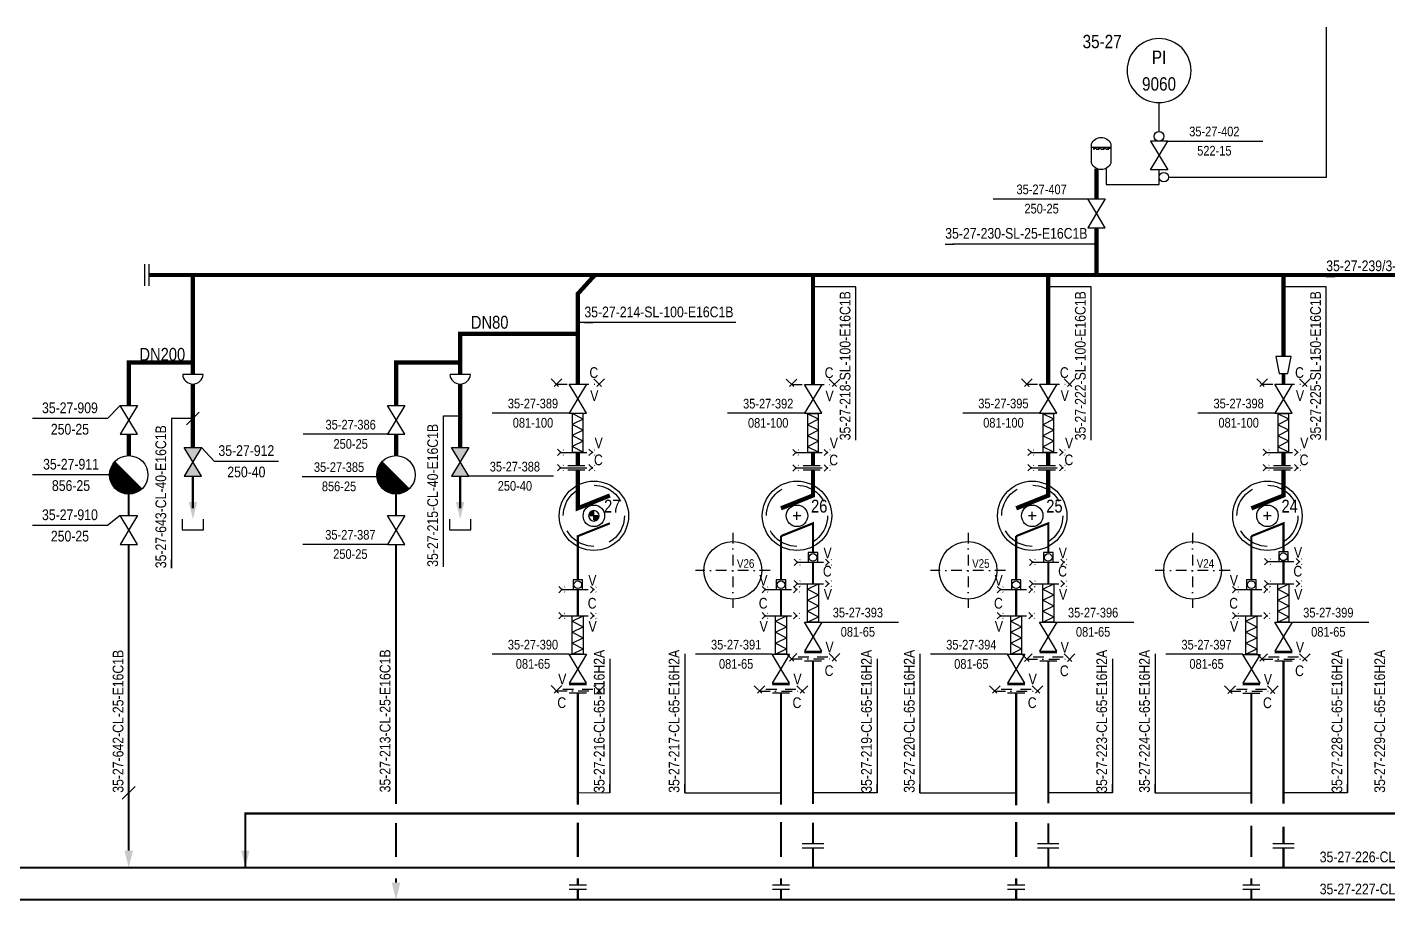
# Model space of a CAD drawing. Header units: millimetres. Extents: x -415 to 12957, y -5 to 599.
# Drawn here: x 6547.9 to 6866, y 239.7 to 444 of the extents above; entities that cross this region are included whole.
import ezdxf
from ezdxf.enums import TextEntityAlignment as Align

# ---------------------------------------------------------------- set-up
doc = ezdxf.new("R2010")
doc.units = ezdxf.units.MM
doc.header["$LTSCALE"] = 10
doc.header["$MEASUREMENT"] = 0
for name, pattern in [('CENTER', [2, 1.25, -0.25, 0.25, -0.25]), ('DASHDOT2', [0.5, 0.25, -0.125, 0, -0.125]), ('DASHED', [0.75, 0.5, -0.25]), ('DASHEDX2', [1.5, 1, -0.5])]:
    doc.linetypes.add(name, pattern=pattern)
doc.layers.get('0').update_dxf_attribs({"linetype": 'CONTINUOUS'})
for name, color, linetype in [('KAYTOT', 7, 'CONTINUOUS'), ('KUIVATUSSYLINTERIN_N', 7, 'CONTINUOUS'), ('KUIVATUSSYLINTERIT', 31, 'CONTINUOUS'), ('KURISTINLEVYT', 7, 'CONTINUOUS'), ('METALLILETKUT', 7, 'CONTINUOUS'), ('NAKOLASIT', 7, 'CONTINUOUS'), ('P-COND', 4, 'CONTINUOUS'), ('P-DELIVERY_LIMIT', 1, 'DASHDOT2'), ('P-EQUIPMENTS', 7, 'CONTINUOUS'), ('P-FITTINGS', 7, 'CONTINUOUS'), ('P-INSTRPOS_TEXTS', 7, 'CONTINUOUS'), ('P-INSTRU', 7, 'CONTINUOUS'), ('P-LINEPOS', 7, 'CONTINUOUS'), ('P-MASS1', 6, 'CONTINUOUS'), ('P-OTHER', 7, 'CONTINUOUS'), ('P-STEAM1', 6, 'CONTINUOUS'), ('P-SYMB', 7, 'CONTINUOUS'), ('P-TEXT', 7, 'CONTINUOUS'), ('P-VALVEPOS', 7, 'CONTINUOUS'), ('P-VENTS', 7, 'CONTINUOUS'), ('VAC-TELA_NUMEROT', 7, 'CONTINUOUS'), ('VAC-TELAT', 31, 'CONTINUOUS'), ('VEDENEROTTIMET', 7, 'CONTINUOUS')]:
    doc.layers.add(name, color=color, linetype=linetype)
doc.styles.add('ARIAL', font='ARIALN.TTF')
doc.styles.add('ARIALN', font='ARIALN.TTF')
doc.styles.add('ROMANS', font='ARIALN.TTF')

# ---------------------------------------------------------------- blocks, each defined once
blk = doc.blocks.new('PI314')
for p, q in [((0, 2.5), (0, -2.5)), ((1, 2.5), (1, -2.5))]:
    blk.add_line(p, q)
blk = doc.blocks.new('LPoist')
at = {"const_width": 3.75}
blk.add_lwpolyline([(1.33, 2.42, -1), (-1.33, 5.08, -5.843182)], format="xyb", dxfattribs=at)
blk.add_circle((0, 3.75), 3.75)
blk = doc.blocks.new('PPI_1100A')
at = {"color": 0, "linetype": 'ByBlock'}
blk.add_line((0, 0), (2, 0), dxfattribs=at)
blk = doc.blocks.new('PPI_0900A')
at = {"color": 0, "linetype": 'ByBlock'}
blk.add_line((-2.5, 0), (2.5, 0), dxfattribs=at)
blk = doc.blocks.new('P7A1100')
at = {"color": 0, "linetype": 'ByBlock'}
for points in [[(-3, -1.8), (-3, 1.8), (0, 0)], [(3, -1.8), (3, 1.8), (0, 0)]]:
    blk.add_lwpolyline(points, close=True, dxfattribs=at)
blk = doc.blocks.new('LAI2587')
for p, q in [((0, 0), (2.5, 0)), ((0, -8.75), (0, 0)), ((2.5, 0), (2.5, -8.75)), ((2.5, -8.75), (0, -8.75))]:
    blk.add_line(p, q)
blk = doc.blocks.new('FLEXIBLE-JOINT')
for p, q in [((1.25, 8.75), (-1.25, 7.5)), ((1.25, 6.25), (-1.25, 7.5)), ((1.25, 6.25), (-1.25, 5)), ((1.25, 3.75), (-1.25, 5)), ((1.25, 3.75), (-1.25, 2.5)), ((1.25, 1.25), (-1.25, 2.5)), ((1.25, 1.25), (-1.25, 0))]:
    blk.add_line(p, q)
at = {"rotation": 180}
blk.add_blockref('LAI2587', (1.25, 0), dxfattribs=at)
blk = doc.blocks.new('DRIVE-SHAFT')
at = {"layer": 'KAYTOT', "color": 7, "const_width": 2.5}
for points in [[(0, -1.25, -0.414214), (-1.25, 0, -1)], [(0, 1.25, -0.414214), (1.25, 0, -1)]]:
    blk.add_lwpolyline(points, format="xyb", dxfattribs=at)
at = {"layer": 'KAYTOT', "color": 7}
blk.add_circle((0, 0), 2.5, dxfattribs=at)
blk = doc.blocks.new('A$7C4F7')
at = {"layer": 'KAYTOT', "linetype": 'Continuous'}
blk.add_blockref('DRIVE-SHAFT', (1.77, 1.77), dxfattribs=at)
blk = doc.blocks.new('PRO66DD')
h = blk.add_hatch(color=0)
h.paths.add_polyline_path([(-3, 1.8), (-3, -1.8), (0, 0)])
h.paths.add_polyline_path([(3, -1.8), (3, 1.8), (0, 0)])
at = {"layer": 'P-VENTS', "color": 0, "linetype": 'Continuous'}
for points in [[(-3, -1.8), (-3, 1.8), (0, 0)], [(3, -1.8), (3, 1.8), (0, 0)]]:
    blk.add_lwpolyline(points, close=True, dxfattribs=at)
blk = doc.blocks.new('PPI_0103B')
at = {"color": 0, "linetype": 'ByBlock'}
blk.add_circle((0, 0), 1.25, dxfattribs=at)
blk = doc.blocks.new('PPI_1200A')
at = {"color": 0, "linetype": 'ByBlock'}
blk.add_circle((0, 0), 6, dxfattribs=at)
blk = doc.blocks.new('P7A0127')
at = {"color": 0, "linetype": 'ByBlock'}
for p, q in [((-7.5, 20), (-7.5, 17.5)), ((7.5, 17.5), (-7.5, 17.5)), ((-7.5, 17.5), (-7.5, 5)), ((7.5, 17.5), (7.5, 20)), ((7.5, 5), (7.5, 17.5))]:
    blk.add_line(p, q, dxfattribs=at)
at = {"color": 0, "linetype": 'DASHEDX2', "ltscale": 0.25}
for points in [[(-7.5, 16.5), (7.5, 16.5)], [(-6, 15.5), (6, 15.5)]]:
    blk.add_lwpolyline(points, dxfattribs=at)
at = {"color": 0, "linetype": 'ByBlock'}
for centre, start, end in [((0, 16.9), 22.4569, 157.5431), ((0, 8.1), 202.4569, 337.5431)]:
    blk.add_arc(centre, 8.12, start, end, dxfattribs=at)
blk = doc.blocks.new('P7A1215')
at = {"color": 0, "linetype": 'ByBlock'}
for p, q in [((0, 2), (0, -2)), ((1, 2), (1, -2))]:
    blk.add_line(p, q, dxfattribs=at)
blk = doc.blocks.new('P7A1305')
at = {"color": 0, "linetype": 'ByBlock'}
blk.add_solid([(-4, -1), (-4, 1), (0, 0)], dxfattribs=at)
blk = doc.blocks.new('p7a1370')
at = {"color": 0, "linetype": 'ByBlock'}
for p, q in [((1.25, 1.25), (-1.25, -1.25)), ((-1.25, 1.25), (1.25, -1.25))]:
    blk.add_line(p, q, dxfattribs=at)
blk = doc.blocks.new('A$A7D25')
at = {"layer": 'P-DELIVERY_LIMIT'}
blk.add_lwpolyline([(1.25, 1.25), (11.25, 1.25)], dxfattribs=at)
for p in [(1.25, 1.25), (11.25, 1.25)]:
    blk.add_blockref('p7a1370', p, dxfattribs=at)
blk = doc.blocks.new('P7A1245')
at = {"color": 0, "linetype": 'Continuous'}
for points in [[(-2, 1.8), (-2, -1.8)], [(2, 1), (-2, 1.8)], [(2, -1), (2, 1)], [(-2, -1.8), (2, -1)]]:
    blk.add_lwpolyline(points, dxfattribs=at)
blk = doc.blocks.new('PPI_2100A')
at = {"color": 0, "linetype": 'ByBlock'}
blk.add_line((0, 0), (2, 0), dxfattribs=at)
blk = doc.blocks.new('P7A1304')
at = {"color": 0, "linetype": 'ByBlock'}
blk.add_line((1.5, 1.5), (-1.5, -1.5), dxfattribs=at)
blk = doc.blocks.new('P7A1325')
at = {"color": 0, "linetype": 'ByBlock'}
for p, q in [((-9, -1.5), (-6, 1.5)), ((-9, 1.5), (-6, -1.5)), ((6, -1.5), (9, 1.5)), ((6, 1.5), (9, -1.5))]:
    blk.add_line(p, q, dxfattribs=at)
at = {"color": 0, "linetype": 'CENTER'}
blk.add_line((-7.5, 0), (7.5, 0), dxfattribs=at)
blk = doc.blocks.new('P7A1241')
at = {"color": 0, "linetype": 'ByBlock'}
for p, q in [((0, 3.5), (0, 1)), ((-1, -2), (-1, 2)), ((1, -2), (1, 2)), ((0, -1), (0, -3.5))]:
    blk.add_line(p, q, dxfattribs=at)

msp = doc.modelspace()

# ---------------------------------------------------------------- linework, layer by layer
at = {"layer": 'KUIVATUSSYLINTERIT', "linetype": 'Continuous'}
for points in [[(6681.25, 329.75), (6679.45, 329.75)], [(6680.35, 328.85), (6680.35, 330.65)], [(6728.75, 329.75), (6726.95, 329.75)], [(6727.85, 328.85), (6727.85, 330.65)], [(6783.75, 329.75), (6781.95, 329.75)], [(6782.85, 328.85), (6782.85, 330.65)], [(6838.75, 329.75), (6836.95, 329.75)], [(6837.85, 328.85), (6837.85, 330.65)]]:
    msp.add_lwpolyline(points, dxfattribs=at)
for centre, radius in [((6680.35, 329.75), 8.11), ((6727.85, 329.75), 8.11), ((6782.85, 329.75), 8.11), ((6837.85, 329.75), 8.11), ((6680.36, 329.75), 2.51), ((6727.86, 329.75), 2.51), ((6782.86, 329.75), 2.51), ((6837.86, 329.75), 2.51)]:
    msp.add_circle(centre, radius, dxfattribs=at)
at = {"layer": 'KUIVATUSSYLINTERIT', "linetype": 'DASHED', "ltscale": 1.5}
for centre in [(6680.35, 329.75), (6727.85, 329.75), (6782.85, 329.75), (6837.85, 329.75)]:
    msp.add_circle(centre, 7.14, dxfattribs=at)
at = {"layer": 'KURISTINLEVYT'}
msp.add_lwpolyline([(6722.98, 290.63), (6725.23, 290.63)], dxfattribs=at)
at = {"layer": 'NAKOLASIT'}
for points in [[(6732.73, 318.89), (6732.73, 321.14), (6730.48, 321.14), (6730.48, 318.89)], [(6787.73, 318.9), (6787.73, 321.15), (6785.48, 321.15), (6785.48, 318.9)], [(6842.73, 319.05), (6842.73, 321.3), (6840.48, 321.3), (6840.48, 319.05)], [(6677.73, 312.52), (6677.73, 314.77), (6675.48, 314.77), (6675.48, 312.52)], [(6725.23, 312.51), (6725.23, 314.76), (6722.98, 314.76), (6722.98, 312.51)], [(6780.23, 312.52), (6780.23, 314.77), (6777.98, 314.77), (6777.98, 312.52)], [(6835.23, 312.52), (6835.23, 314.77), (6832.98, 314.77), (6832.98, 312.52)]]:
    msp.add_lwpolyline(points, close=True, dxfattribs=at)
at = {"layer": 'NAKOLASIT', "linetype": 'Continuous'}
for centre in [(6731.6, 320.02), (6786.6, 320.03), (6841.6, 320.17), (6676.6, 313.64), (6724.1, 313.64), (6779.1, 313.64), (6834.1, 313.65)]:
    msp.add_circle(centre, 0.9, dxfattribs=at)
at = {"layer": 'P-COND', "const_width": 0.5}
for points in [[(6586.6, 339), (6586.6, 331.5)], [(6649.1, 339), (6649.1, 331.5)], [(6731.6, 262.36), (6731.6, 292.37), (6731.6, 295.75)], [(6786.6, 262.57), (6786.6, 292.37), (6786.6, 295.75)], [(6841.6, 262.46), (6841.6, 292.37), (6841.6, 295.75)], [(6676.6, 262.25), (6676.6, 284.87), (6676.6, 288.25)], [(6724.1, 262.25), (6724.1, 284.87), (6724.1, 288.25)], [(6779.1, 262.04), (6779.1, 284.87), (6779.1, 288.25)], [(6834.1, 262.46), (6834.1, 284.87), (6834.1, 288.24)], [(6676.6, 250), (6676.6, 258.05)], [(6724.1, 250), (6724.1, 258.16)], [(6731.6, 253.12), (6731.6, 258.05)], [(6779.1, 250), (6779.1, 258.16)], [(6786.6, 253.12), (6786.6, 257.84)], [(6834.1, 250), (6834.1, 257.31)], [(6841.6, 253.12), (6841.6, 257.1)], [(6731.6, 252.12), (6731.6, 247.5)], [(6786.6, 252.12), (6786.6, 247.5)], [(6841.6, 252.12), (6841.6, 247.5)], [(6676.6, 245), (6676.6, 243.5)], [(6724.1, 245), (6724.1, 243.5)], [(6779.1, 245), (6779.1, 243.5)], [(6834.1, 245), (6834.1, 243.5)], [(6676.6, 242.5), (6676.6, 240)], [(6724.1, 242.5), (6724.1, 240)], [(6779.1, 242.5), (6779.1, 240)], [(6834.1, 242.5), (6834.1, 240)]]:
    msp.add_lwpolyline(points, dxfattribs=at)
at = {"layer": 'P-COND', "linetype": 'Continuous', "const_width": 0.5}
for points in [[(6571.6, 334.82), (6571.6, 329.82)], [(6634.1, 334.82), (6634.1, 329.82)], [(6684.1, 328), (6676.6, 325), (6676.6, 314.77)], [(6724.1, 325), (6731.6, 328), (6731.6, 321.14)], [(6779.1, 325), (6786.6, 328), (6786.6, 321.15)], [(6834.1, 325), (6841.6, 328), (6841.6, 321.3)], [(6724.1, 325), (6724.1, 314.76)], [(6779.1, 325), (6779.1, 314.77)], [(6834.1, 325), (6834.1, 314.77)], [(6571.6, 323.07), (6571.6, 251.5)], [(6959.1, 323.07), (6959.1, 260.15), (6598.85, 260.15), (6598.85, 247.5)], [(6634.1, 323.07), (6634.1, 262.36)], [(6731.6, 318.89), (6731.6, 316.13), (6731.6, 313.88)], [(6786.6, 318.9), (6786.6, 316.13), (6786.6, 313.88)], [(6841.6, 319.05), (6841.6, 316.13), (6841.6, 313.88)], [(6676.6, 312.52), (6676.6, 308.63), (6676.6, 306.38)], [(6724.1, 312.51), (6724.1, 308.63), (6724.1, 306.38)], [(6779.1, 312.52), (6779.1, 308.63), (6779.1, 307.5), (6779.1, 306.38)], [(6834.1, 312.52), (6834.1, 308.63), (6834.1, 306.38)], [(6634.1, 257.95), (6634.1, 250)], [(6831.1, 247.5), (6486.92, 247.5)], [(6634.1, 245), (6634.1, 244)], [(6921.62, 247.5), (6831.1, 247.5)], [(7292.13, 240), (6481.92, 240)]]:
    msp.add_lwpolyline(points, dxfattribs=at)
at = {"layer": 'P-INSTRU'}
msp.add_lwpolyline([(6851.63, 408.92), (6851.63, 443.98)], dxfattribs=at)
at = {"layer": 'P-INSTRU', "linetype": 'Continuous'}
for points in [[(6812.51, 419.61), (6812.51, 426.36)], [(6800.13, 410.91), (6800.13, 407.23)], [(6812.51, 407.23), (6812.51, 410.61)], [(6800.13, 407.23), (6812.51, 407.23)], [(6814.76, 408.92), (6851.63, 408.92)]]:
    msp.add_lwpolyline(points, dxfattribs=at)
at = {"layer": 'P-LINEPOS'}
for points in [[(6645.16, 317.83), (6645.16, 353.16), (6649.1, 353.16)], [(6586.6, 352.5), (6581.6, 352.5), (6581.6, 317.5)], [(6701.6, 297.5), (6701.6, 265), (6724.1, 265)], [(6756.6, 297.5), (6756.6, 265), (6779.1, 265)], [(6811.6, 297.5), (6811.6, 265), (6834.1, 265)], [(6571.6, 265), (6571.6, 267.5)]]:
    msp.add_lwpolyline(points, dxfattribs=at)
at = {"layer": 'P-MASS1', "const_width": 0.8}
msp.add_lwpolyline([(6841.6, 363), (6841.6, 360.5)], dxfattribs=at)
at = {"layer": 'P-OTHER'}
for points in [[(6797.88, 393.29), (6764.18, 393.29)], [(6741.6, 347.41), (6741.6, 383.26), (6731.6, 383.26)], [(6796.6, 347.41), (6796.6, 383.26), (6786.6, 383.26)], [(6851.6, 347.41), (6851.6, 383.26), (6841.6, 383.26)], [(6713.57, 374.91), (6676.51, 374.91)], [(6684.1, 296.35), (6684.1, 265), (6676.6, 264.87)], [(6746.6, 296.35), (6746.6, 265), (6731.6, 265)], [(6801.6, 296.35), (6801.6, 265), (6786.6, 265)], [(6856.6, 296.35), (6856.6, 265), (6841.6, 265)]]:
    msp.add_lwpolyline(points, dxfattribs=at)
at = {"layer": 'P-STEAM1', "linetype": 'Continuous', "const_width": 1}
for points in [[(6797.88, 403.86), (6797.88, 410.91)], [(6797.88, 386.05), (6797.88, 397.11)], [(7035.4, 386.05), (6576.29, 386.05)], [(6586.6, 360.57), (6586.6, 345.75)], [(6649.1, 360.57), (6649.1, 345.75)], [(6571.6, 343.82), (6571.6, 348.82)], [(6634.1, 343.82), (6634.1, 348.82)], [(6676.6, 344.64), (6676.6, 341.45)], [(6731.6, 344.61), (6731.6, 341.42)], [(6786.6, 344.63), (6786.6, 341.45)], [(6841.6, 344.63), (6841.6, 341.44)], [(6684.1, 334.5), (6676.6, 331.5), (6676.6, 338.31), (6676.6, 340.45)], [(6724.1, 331.5), (6731.6, 334.5), (6731.6, 338.31), (6731.6, 340.42)], [(6731.6, 341.42), (6731.6, 342.5)], [(6779.1, 331.5), (6786.6, 334.5), (6786.6, 338.31), (6786.6, 340.45)], [(6834.1, 331.5), (6841.6, 334.5), (6841.6, 338.31), (6841.6, 340.44)]]:
    msp.add_lwpolyline(points, dxfattribs=at)
at = {"layer": 'P-STEAM1', "linetype": 'Continuous'}
for points in [[(6586.6, 386.05, 1, 1, 0), (6586.6, 362.82, 0, 0, 0)], [(6676.29, 372.32, 1, 1, 0), (6649.1, 372.32, 1, 1, 0), (6649.1, 362.82, 0, 0, 0)], [(6571.6, 355.57, 1, 1, 0), (6571.6, 365.57, 1, 1, 0), (6586.6, 365.57, 0, 0, 0)], [(6634.1, 355.57, 1, 1, 0), (6634.1, 365.57, 1, 1, 0), (6649.1, 365.57, 0, 0, 0)]]:
    msp.add_lwpolyline(points, format="xyseb", dxfattribs=at)
at = {"layer": 'P-STEAM1', "const_width": 1}
for points in [[(6680.6, 386.05), (6676.6, 381.66), (6676.6, 360.51)], [(6731.6, 386.05), (6731.6, 360.48)], [(6786.6, 386.05), (6786.6, 360.51)], [(6841.6, 367), (6841.6, 386.05)]]:
    msp.add_lwpolyline(points, dxfattribs=at)
at = {"layer": 'P-VALVEPOS'}
for points in [[(6814.19, 417.36), (6836.79, 417.36)], [(6773.75, 403.82), (6796.35, 403.82)], [(6569.58, 355.57), (6566.6, 352.5), (6549.1, 352.5)], [(6674.58, 353.76), (6656.6, 353.76)], [(6729.58, 353.73), (6711.6, 353.73)], [(6784.58, 353.76), (6766.6, 353.76)], [(6839.58, 353.76), (6821.6, 353.76)], [(6632.49, 348.81), (6612.39, 348.81)], [(6588.63, 345.75), (6591.6, 342.5), (6606.6, 342.5)], [(6567.1, 339.32), (6549.1, 339.32)], [(6629.77, 338.89), (6612.17, 338.89)], [(6670.89, 339), (6650.79, 339)], [(6569.58, 329.82), (6566.6, 327.5), (6549.1, 327.5)], [(6584.1, 329), (6584.1, 326.5), (6589.1, 326.5), (6589.1, 329)], [(6646.6, 329), (6646.6, 326.5), (6651.6, 326.5), (6651.6, 329)], [(6632.42, 323.07), (6612.31, 323.07)], [(6733.63, 304.88), (6751.6, 304.88)], [(6788.63, 304.87), (6806.6, 304.87)], [(6843.63, 304.87), (6861.6, 304.87)], [(6674.58, 297.38), (6656.6, 297.38)], [(6722.08, 297.38), (6704.1, 297.38)], [(6777.08, 297.37), (6759.1, 297.37)], [(6832.08, 297.37), (6814.1, 297.37)]]:
    msp.add_lwpolyline(points, dxfattribs=at)
at = {"layer": 'VAC-TELAT', "linetype": 'DASHDOT2'}
for points in [[(6712.85, 325.75), (6712.85, 308.25)], [(6712.85, 325.75), (6712.85, 308.25)], [(6767.85, 325.75), (6767.85, 308.25)], [(6767.85, 325.75), (6767.85, 308.25)], [(6820.35, 325.75), (6820.35, 308.25)], [(6820.35, 325.75), (6820.35, 308.25)], [(6721.6, 317), (6704.1, 317)], [(6776.6, 317), (6759.1, 317)], [(6829.1, 317), (6811.6, 317)]]:
    msp.add_lwpolyline(points, dxfattribs=at)
at = {"layer": 'VAC-TELAT', "linetype": 'Continuous'}
for centre in [(6712.85, 317), (6767.85, 317), (6820.35, 317)]:
    msp.add_circle(centre, 6.75, dxfattribs=at)
at = {"layer": 'VEDENEROTTIMET'}
for points in [[(6588.99, 362.82), (6584.22, 362.82)], [(6651.49, 362.82), (6646.72, 362.82)]]:
    msp.add_lwpolyline(points, dxfattribs=at)
for centre in [(6586.6, 362.95), (6649.1, 362.95)]:
    msp.add_arc(centre, 2.39, 183.296, 356.704, dxfattribs=at)

# ---------------------------------------------------------------- block references
at = {"layer": 'METALLILETKUT', "yscale": 1.028571429000294, "zscale": 1.028571429000294, "rotation": 180}
for p, xscale in [((6676.6, 353.64), -1.028571429000294), ((6731.6, 353.61), -1.028571429000294), ((6786.6, 353.63), -1.028571429000294), ((6841.6, 353.63), -1.028571429000294), ((6731.6, 313.88), 1.028571429000294), ((6786.6, 313.88), 1.028571429000294), ((6841.6, 313.88), 1.028571429000294), ((6676.6, 306.38), 1.028571429000294), ((6724.1, 306.38), 1.028571429000294), ((6779.1, 306.38), 1.028571429000294), ((6834.1, 306.38), 1.028571429000294)]:
    msp.add_blockref('FLEXIBLE-JOINT', p, dxfattribs=dict(at, xscale=xscale))
at = {"layer": 'P-DELIVERY_LIMIT'}
for p in [(6670.35, 359.26), (6725.35, 359.23), (6780.35, 359.26), (6835.35, 359.26), (6725.35, 295.03), (6780.35, 294.98), (6835.35, 295), (6670.35, 287.55), (6717.85, 287.53), (6772.85, 287.54), (6827.85, 287.51)]:
    msp.add_blockref('A$A7D25', p, dxfattribs=at)
at = {"layer": 'P-DELIVERY_LIMIT', "xscale": 0.4899999999999999, "yscale": 0.4899999999999999, "zscale": 0.4899999999999999}
for p in [(6676.27, 344.58), (6731.27, 344.55), (6786.27, 344.58), (6841.27, 344.58), (6676.27, 340.98), (6731.27, 340.95), (6786.27, 340.98), (6841.27, 340.98), (6731.6, 318.89), (6786.6, 318.9), (6841.6, 319.04), (6676.6, 312.51), (6724.1, 312.51), (6731.6, 313.88), (6779.1, 312.51), (6786.6, 313.88), (6834.1, 312.51), (6841.6, 313.88), (6676.6, 306.38), (6724.1, 306.38), (6779.1, 306.38), (6834.1, 306.38)]:
    msp.add_blockref('P7A1325', p, dxfattribs=at)
at = {"layer": 'P-EQUIPMENTS', "xscale": -0.3002463749403548, "yscale": 0.3002463749403548, "zscale": 0.3002463749403548}
msp.add_blockref('P7A0127', (6798.98, 410.71), dxfattribs=at)
at = {"layer": 'P-FITTINGS'}
for name, p, rotation in [('P7A1245', (6841.6, 365), 270), ('P7A1215', (6676.27, 341.45), 270), ('P7A1215', (6731.27, 341.42), 270), ('P7A1215', (6786.27, 341.45), 270), ('P7A1215', (6841.27, 341.44), 270), ('P7A1241', (6731.6, 296.75), 90), ('P7A1241', (6786.6, 296.75), 90), ('P7A1241', (6841.6, 296.75), 90), ('P7A1241', (6676.6, 289.25), 90), ('P7A1241', (6724.1, 289.25), 90), ('P7A1241', (6779.1, 289.25), 90), ('P7A1241', (6834.1, 289.24), 90), ('P7A1215', (6676.6, 242.5), 90), ('P7A1215', (6724.1, 242.5), 90), ('P7A1215', (6779.1, 242.5), 90), ('P7A1215', (6834.1, 242.5), 90)]:
    msp.add_blockref(name, p, dxfattribs=dict(at, rotation=rotation))
at = {"layer": 'P-INSTRU', "color": 140}
for name, p, xscale, yscale, zscale in [('PPI_1200A', (6812.51, 433.84), -1.2478, 1.2478, 1.2478), ('PPI_0103B', (6812.51, 418.48), 0.899999999999636, 0.899999999999636, 0.899999999999636), ('PPI_0103B', (6813.63, 408.92), 0.899999999999636, 0.899999999999636, 0.899999999999636)]:
    msp.add_blockref(name, p, dxfattribs=dict(at, xscale=xscale, yscale=yscale, zscale=zscale))
at = {"layer": 'P-LINEPOS', "color": 140}
for name, p in [('PPI_1100A', (6762.51, 393.29)), ('PPI_2100A', (6851.6, 385.7)), ('PPI_1100A', (6678.14, 374.91)), ('PPI_1100A', (6850.08, 247.5)), ('PPI_1100A', (6850.08, 240))]:
    msp.add_blockref(name, p, dxfattribs=at)
at = {"layer": 'P-LINEPOS'}
for p in [(6586.6, 352.5), (6571.6, 265)]:
    msp.add_blockref('P7A1304', p, dxfattribs=at)
at = {"layer": 'P-LINEPOS', "color": 140, "rotation": 90}
for p in [(6741.6, 347.41), (6796.6, 347.41), (6851.6, 347.41), (6581.6, 317.5), (6645.16, 317.83), (6571.6, 265), (6634.04, 265.09), (6684.1, 265), (6701.6, 265), (6746.6, 265), (6756.6, 265), (6801.6, 265), (6811.6, 265), (6856.6, 265)]:
    msp.add_blockref('PPI_1100A', p, dxfattribs=at)
at = {"layer": 'P-OTHER'}
msp.add_blockref('PI314', (6575.29, 386.05), dxfattribs=at)
at = {"layer": 'P-OTHER', "xscale": -0.4899999999999999, "yscale": 0.4899999999999999, "zscale": 0.4899999999999999}
msp.add_blockref('A$7C4F7', (6681.22, 328.88), dxfattribs=at)
at = {"layer": 'P-OTHER', "rotation": 90.00000000000001}
for p in [(6731.6, 252.12), (6786.6, 252.12), (6841.6, 252.12)]:
    msp.add_blockref('PI314', p, dxfattribs=at)
at = {"layer": 'P-SYMB', "xscale": 1.199999999999818, "yscale": 1.199999999999818, "zscale": 1.199999999999818}
for p in [(6571.6, 334.82), (6634.1, 334.82)]:
    msp.add_blockref('LPoist', p, dxfattribs=at)
at = {"layer": 'P-SYMB', "rotation": 270}
for p in [(6586.6, 329), (6649.1, 329), (6571.6, 247.5), (6598.85, 247.5), (6634.1, 240)]:
    msp.add_blockref('P7A1305', p, dxfattribs=at)
at = {"layer": 'P-VALVEPOS', "color": 140, "yscale": 0.9, "zscale": 0.9}
for p, xscale in [((6825.44, 417.36), 0.9), ((6785.05, 403.82), 0.9), ((6666.12, 353.76), -0.9), ((6721.12, 353.73), -0.9), ((6776.12, 353.76), -0.9), ((6831.12, 353.76), -0.9), ((6623.49, 348.81), -0.9), ((6620.77, 338.89), -0.9), ((6661.89, 339), -0.9), ((6623.42, 323.07), -0.9), ((6742.09, 304.88), 0.9), ((6797.09, 304.87), 0.9), ((6852.09, 304.87), 0.9), ((6666.12, 297.38), -0.9), ((6713.62, 297.38), -0.9), ((6768.62, 297.37), -0.9), ((6823.62, 297.37), -0.9)]:
    msp.add_blockref('PPI_0900A', p, dxfattribs=dict(at, xscale=xscale))
at = {"layer": 'P-VALVEPOS', "color": 140, "rotation": 180}
for p in [(6557.85, 352.5), (6558.1, 339.32), (6557.85, 327.5)]:
    msp.add_blockref('PPI_0900A', p, dxfattribs=at)
at = {"layer": 'P-VALVEPOS', "color": 140}
msp.add_blockref('PPI_0900A', (6599.1, 342.5), dxfattribs=at)
at = {"layer": 'P-VENTS'}
for name, p, xscale, yscale, zscale, rotation in [('P7A1100', (6812.51, 413.98), -1.125, 1.125, 1.125, 89.9999999999996), ('P7A1100', (6797.88, 400.48), 1.125, 1.125, 1.125, 270), ('P7A1100', (6676.6, 357.14), 1.125, 1.125, 1.125, 270), ('P7A1100', (6731.6, 357.11), 1.125, 1.125, 1.125, 270), ('P7A1100', (6786.6, 357.13), 1.125, 1.125, 1.125, 270), ('P7A1100', (6841.6, 357.13), 1.125, 1.125, 1.125, 270), ('P7A1100', (6571.6, 352.19), 1.125, 1.125, 1.125, 270), ('P7A1100', (6634.1, 352.19), 1.125, 1.125, 1.125, 270), ('PRO66DD', (6586.6, 342.38), 1.125000000000022, 1.125000000000022, 1.125000000000022, 270), ('PRO66DD', (6649.1, 342.38), 1.125000000000022, 1.125000000000022, 1.125000000000022, 270), ('P7A1100', (6571.6, 326.44), 1.125, 1.125, 1.125, 270), ('P7A1100', (6634.1, 326.44), 1.125, 1.125, 1.125, 270), ('P7A1100', (6731.6, 301.5), 1.125, 1.125, 1.125, 270), ('P7A1100', (6786.6, 301.5), 1.125, 1.125, 1.125, 270), ('P7A1100', (6841.6, 301.5), 1.125, 1.125, 1.125, 270), ('P7A1100', (6676.6, 294), 1.125, 1.125, 1.125, 270), ('P7A1100', (6724.1, 294), 1.125, 1.125, 1.125, 270), ('P7A1100', (6779.1, 294), 1.125, 1.125, 1.125, 270), ('P7A1100', (6834.1, 293.99), 1.125, 1.125, 1.125, 270)]:
    msp.add_blockref(name, p, dxfattribs=dict(at, xscale=xscale, yscale=yscale, zscale=zscale, rotation=rotation))

# ---------------------------------------------------------------- texts
at = {"layer": 'KUIVATUSSYLINTERIN_N', "style": 'ARIALN'}
for s, p in [('27', (6682.74, 332.02)), ('26', (6731.14, 332.02)), ('25', (6786.14, 332.02)), ('24', (6841.14, 332.02))]:
    msp.add_text(s, height=3, dxfattribs=at).set_placement(p, align=Align.MIDDLE_LEFT)
at = {"layer": 'P-DELIVERY_LIMIT', "linetype": 'Continuous', "style": 'ROMANS'}
for p in [(6681.38, 361.99), (6736.38, 361.96), (6791.38, 361.99), (6846.38, 361.99), (6682.45, 341.58), (6737.45, 341.55), (6792.45, 341.58), (6847.45, 341.58), (6735.98, 315.56), (6790.98, 315.56), (6845.98, 315.56), (6680.98, 308.06), (6720.98, 308.06), (6775.98, 308.06), (6830.98, 308.06), (6736.38, 292.3), (6791.38, 292.26), (6846.38, 292.28), (6673.88, 284.82), (6728.88, 284.81), (6783.88, 284.81), (6838.88, 284.79)]:
    msp.add_attdef('C', text='', height=2.5, rotation=359.8896, dxfattribs=at).set_placement(p, align=Align.RIGHT)
for p in [(6679.51, 356.57), (6734.51, 356.54), (6789.51, 356.57), (6844.51, 356.56), (6680.52, 345.55), (6735.52, 345.52), (6790.52, 345.55), (6845.52, 345.54), (6734.05, 319.81), (6789.05, 319.82), (6844.05, 319.96), (6679.05, 313.43), (6719.05, 313.43), (6774.05, 313.43), (6829.05, 313.43), (6734.11, 310.13), (6789.11, 310.13), (6844.11, 310.13), (6679.11, 302.63), (6719.11, 302.63), (6774.11, 302.63), (6829.11, 302.63), (6734.51, 297.81), (6789.51, 297.77), (6844.51, 297.79), (6672.01, 290.34), (6727.01, 290.32), (6782.01, 290.33), (6837.01, 290.3)]:
    msp.add_attdef('V', p, '', height=2.5, rotation=359.8896, dxfattribs=at)
at = {"layer": 'P-INSTRPOS_TEXTS', "style": 'ARIAL'}
msp.add_text('35-27', height=3.119, dxfattribs=at).set_placement((6803.77, 439.08), align=Align.RIGHT)
for s, p in [('PI', (6812.51, 436.96)), ('9060', (6812.51, 430.72))]:
    msp.add_text(s, height=3.119, dxfattribs=at).set_placement(p, align=Align.MIDDLE)
at = {"layer": 'P-LINEPOS', "color": 140, "style": 'ARIAL'}
for s, p in [('35-27-230-SL-25-E16C1B', (6762.51, 395.79)), ('35-27-239/3-SL-400-E16C1B', (6851.6, 388.2)), ('35-27-214-SL-100-E16C1B', (6678.14, 377.41)), ('35-27-226-CL-200-E16C1B', (6850.08, 250)), ('35-27-227-CL-200-E16C1B', (6850.08, 242.5))]:
    msp.add_text(s, height=2.5, dxfattribs=at).set_placement(p, align=Align.MIDDLE_LEFT)
for s, p in [('35-27-218-SL-100-E16C1B', (6739.1, 347.41)), ('35-27-222-SL-100-E16C1B', (6794.1, 347.41)), ('35-27-225-SL-150-E16C1B', (6849.1, 347.41)), ('35-27-643-CL-40-E16C1B', (6579.1, 317.5)), ('35-27-215-CL-40-E16C1B', (6642.66, 317.83)), ('35-27-642-CL-25-E16C1B', (6569.1, 265)), ('35-27-213-CL-25-E16C1B', (6631.54, 265.09)), ('35-27-216-CL-65-E16H2A', (6681.6, 265)), ('35-27-217-CL-65-E16H2A', (6699.1, 265)), ('35-27-219-CL-65-E16H2A', (6744.1, 265)), ('35-27-220-CL-65-E16H2A', (6754.1, 265)), ('35-27-223-CL-65-E16H2A', (6799.1, 265)), ('35-27-224-CL-65-E16H2A', (6809.1, 265)), ('35-27-228-CL-65-E16H2A', (6854.1, 265)), ('35-27-229-CL-65-E16H2A', (6864.1, 265))]:
    msp.add_text(s, height=2.5, rotation=90, dxfattribs=at).set_placement(p, align=Align.MIDDLE_LEFT)
at = {"layer": 'P-TEXT', "style": 'ARIALN'}
for s, p in [('DN80', (6651.6, 375)), ('DN200', (6574.1, 367.5))]:
    msp.add_text(s, height=3, dxfattribs=at).set_placement(p, align=Align.MIDDLE_LEFT)
at = {"layer": 'P-VALVEPOS', "color": 140, "style": 'ARIAL'}
for s, height, p in [('35-27-402', 2.25, (6825.44, 419.61)), ('522-15', 2.25, (6825.44, 415.11)), ('35-27-407', 2.25, (6785.05, 406.07)), ('250-25', 2.25, (6785.05, 401.57)), ('35-27-389', 2.25, (6666.12, 356.01)), ('35-27-392', 2.25, (6721.12, 355.98)), ('35-27-395', 2.25, (6776.12, 356.01)), ('35-27-398', 2.25, (6831.12, 356.01)), ('35-27-909', 2.5, (6557.85, 355)), ('250-25', 2.5, (6557.85, 350)), ('35-27-386', 2.25, (6623.49, 351.06)), ('081-100', 2.25, (6666.12, 351.51)), ('081-100', 2.25, (6721.12, 351.48)), ('081-100', 2.25, (6776.12, 351.51)), ('081-100', 2.25, (6831.12, 351.51)), ('250-25', 2.25, (6623.49, 346.56)), ('35-27-912', 2.5, (6599.1, 345)), ('35-27-911', 2.5, (6558.1, 341.82)), ('250-40', 2.5, (6599.1, 340)), ('35-27-385', 2.25, (6620.77, 341.14)), ('35-27-388', 2.25, (6661.89, 341.25)), ('856-25', 2.5, (6558.1, 336.82)), ('856-25', 2.25, (6620.77, 336.64)), ('250-40', 2.25, (6661.89, 336.75)), ('35-27-910', 2.5, (6557.85, 330)), ('250-25', 2.5, (6557.85, 325)), ('35-27-387', 2.25, (6623.42, 325.32)), ('250-25', 2.25, (6623.42, 320.82)), ('35-27-393', 2.25, (6742.09, 307.13)), ('35-27-396', 2.25, (6797.09, 307.12)), ('35-27-399', 2.25, (6852.09, 307.12)), ('081-65', 2.25, (6742.09, 302.63)), ('081-65', 2.25, (6797.09, 302.62)), ('081-65', 2.25, (6852.09, 302.62)), ('35-27-390', 2.25, (6666.12, 299.63)), ('35-27-391', 2.25, (6713.62, 299.63)), ('35-27-394', 2.25, (6768.62, 299.62)), ('35-27-397', 2.25, (6823.62, 299.62)), ('081-65', 2.25, (6666.12, 295.13)), ('081-65', 2.25, (6713.62, 295.13)), ('081-65', 2.25, (6768.62, 295.12)), ('081-65', 2.25, (6823.62, 295.12))]:
    msp.add_text(s, height=height, dxfattribs=at).set_placement(p, align=Align.MIDDLE)
at = {"layer": 'VAC-TELA_NUMEROT', "style": 'ARIALN'}
for s, p in [('V26', (6713.81, 318.6)), ('V25', (6768.81, 318.6)), ('V24', (6821.31, 318.6))]:
    msp.add_text(s, height=2, dxfattribs=at).set_placement(p, align=Align.MIDDLE_LEFT)

doc.saveas('drawing.dxf')
